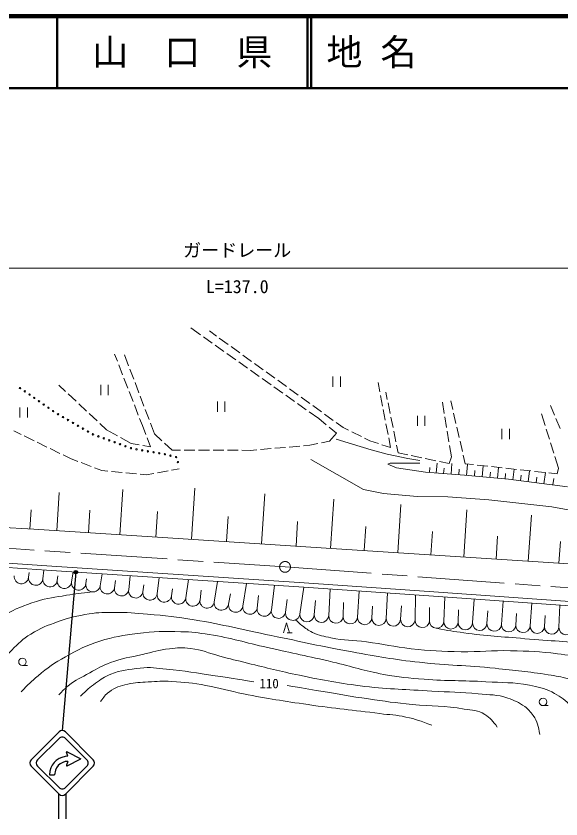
# Model space of a CAD drawing. Units: millimetres, scale not verified. Extents: x 40000 to 680000, y 20000 to 380000.
# Drawn here: x 327308 to 402926, y 268589 to 380000 of the extents above; entities that cross this region are included whole.
import ezdxf
from ezdxf.enums import TextEntityAlignment as Align

# ---------------------------------------------------------------- set-up
doc = ezdxf.new("R2010")
doc.units = ezdxf.units.MM
doc.header["$LTSCALE"] = 1000
doc.header["$PDMODE"] = 32
doc.header["$PDSIZE"] = 500
doc.linetypes.add('CHAIN', pattern=[18.5, 12, -1.5, 3.5, -1.5])
for name, color, linetype, lineweight in [('M-BMK', 2, 'CHAIN', 13), ('M-STR-HTXT', 7, 'Continuous', 13), ('M-STR-STRC', 7, 'Continuous', 25), ('M-TTL', 2, 'Continuous', 140), ('M-TTL-LINE', 7, 'Continuous', 50), ('M-WORK', 1, 'Continuous', 13)]:
    doc.layers.add(name, color=color, linetype=linetype, lineweight=lineweight)
doc.layers.add('M-TTL-TXT', color=7, linetype='Continuous')
doc.styles.add('ＭＳ ゴシック', font='')
doc.styles.get('ＭＳ ゴシック').set_extended_font_data('MS Gothic')

msp = doc.modelspace()

# ---------------------------------------------------------------- linework, layer by layer
at = {"layer": 'M-BMK'}
for p, q in [((317836, 306714), (364638, 303562)), ((364638, 303562), (418765, 299558))]:
    msp.add_line(p, q, dxfattribs=at)
msp.add_circle((364638, 303562), 750, dxfattribs=at)
at = {"layer": 'M-STR-HTXT'}
msp.add_line((290397, 345000), (425673, 345000), dxfattribs=at)
at = {"layer": 'M-STR-STRC'}
for p, q in [((335609, 302834), (333721, 280848)), ((333276, 280664), (329411, 276799)), ((333276, 279773), (330302, 276799)), ((334167, 280664), (338031, 276799)), ((337140, 276799), (334167, 279773)), ((334513, 277288), (334306, 277839)), ((334394, 277917), (336277, 276935)), ((332612, 276443), (332314, 276038)), ((332885, 276704), (332612, 276443)), ((333303, 276984), (332885, 276704)), ((333648, 277137), (333303, 276984)), ((333777, 276430), (333448, 276246)), ((334136, 277260), (333648, 277137)), ((334137, 276544), (333777, 276430)), ((334513, 277288), (334136, 277260)), ((334513, 276582), (334137, 276544)), ((334513, 276582), (334306, 276031)), ((334394, 275953), (336277, 276935)), ((329411, 275908), (333276, 272044)), ((333276, 272935), (330302, 275908)), ((332001, 275218), (331954, 274730)), ((332145, 275700), (332001, 275218)), ((332314, 276038), (332145, 275700)), ((332770, 275360), (332659, 274730)), ((332934, 275700), (332770, 275360)), ((333163, 275999), (332934, 275700)), ((333448, 276246), (333163, 275999)), ((338031, 275908), (334167, 272044)), ((337140, 275908), (334167, 272935)), ((331954, 274730), (332659, 274730)), ((333221, 272089), (333221, 268589)), ((334221, 272089), (334221, 268589))]:
    msp.add_line(p, q, dxfattribs=at)
for radius in [250, 200, 150, 100, 50, 20]:
    msp.add_circle((335609, 302834), radius, dxfattribs=at)
for centre, radius, start, end in [((333721, 280218), 630, 45, 135), ((333721, 279327), 630, 45, 135.00015), ((334365, 277861), 63, 62.44717, 200.55603), ((329857, 276354), 630, 135, 225), ((330747, 276354), 630, 135.00016, 224.99989), ((336695, 276354), 630, 314.99995, 45), ((337586, 276354), 630, 315, 45), ((334365, 276008), 63, 159.44395, 297.55281), ((333721, 273380), 630, 224.99989, 314.99995), ((333721, 272489), 630, 225, 315)]:
    msp.add_arc(centre, radius, start, end, dxfattribs=at)
msp.add_point((335609, 302834), dxfattribs=at)
at = {"layer": 'M-TTL'}
msp.add_line((680000, 380000), (40000, 380000), dxfattribs=at)
at = {"layer": 'M-TTL-LINE'}
for p, q in [((333000, 380000), (333000, 370000)), ((367750, 380000), (367750, 370000)), ((368250, 380000), (368250, 370000)), ((40000, 370000), (680000, 370000))]:
    msp.add_line(p, q, dxfattribs=at)
at = {"layer": 'M-WORK'}
for p, q in [((352900, 335777), (351557, 336728)), ((354532, 334621), (353308, 335488)), ((355111, 335595), (354135, 336299)), ((356164, 333465), (354940, 334332)), ((356733, 334426), (355516, 335303)), ((357796, 332309), (356572, 333176)), ((358356, 333256), (357139, 334133)), ((341371, 332089), (340988, 333072)), ((342356, 332981), (342930, 331474)), ((359428, 331154), (358204, 332020)), ((359978, 332087), (358761, 332964)), ((342096, 330225), (341552, 331623)), ((343107, 331006), (343640, 329604)), ((361600, 330917), (360384, 331795)), ((361060, 329998), (359836, 330865)), ((363223, 329748), (362006, 330625)), ((371271, 329968), (371271, 328568)), ((372321, 328568), (372321, 329968)), ((333222, 328798), (334172, 327913)), ((339061, 328812), (339061, 327412)), ((340111, 327412), (340111, 328812)), ((342822, 328362), (342278, 329759)), ((343818, 329137), (344351, 327735)), ((362693, 328842), (361468, 329709)), ((364845, 328578), (363629, 329456)), ((377546, 329169), (377799, 327843)), ((334538, 327572), (335636, 326550)), ((343548, 326498), (343004, 327896)), ((364325, 327686), (363101, 328553)), ((366468, 327409), (365251, 328286)), ((378622, 327832), (378828, 326809)), ((344529, 327268), (345062, 325866)), ((355248, 326499), (355248, 325099)), ((356298, 325099), (356298, 326499)), ((365957, 326530), (364733, 327397)), ((368090, 326240), (366873, 327117)), ((377893, 327351), (378175, 325878)), ((387628, 326592), (387904, 325402)), ((327829, 325673), (327829, 324273)), ((328879, 324273), (328879, 325673)), ((336002, 326209), (337099, 325187)), ((344274, 324634), (343729, 326032)), ((345240, 325398), (345773, 323996)), ((367589, 325374), (366365, 326241)), ((369713, 325070), (368496, 325947)), ((378269, 325387), (378551, 323914)), ((378927, 326318), (379224, 324848)), ((386742, 324864), (386486, 326429)), ((401480, 325961), (402036, 324635)), ((337465, 324846), (338563, 323824)), ((369340, 324134), (367997, 325085)), ((371335, 323901), (370118, 324778)), ((379322, 324358), (379619, 322887)), ((382999, 324517), (382999, 323117)), ((384049, 323117), (384049, 324517)), ((387065, 322891), (386823, 324371)), ((388017, 324915), (388356, 323454)), ((400735, 323174), (400222, 324797)), ((338929, 323483), (339878, 322598)), ((344838, 323186), (344455, 324168)), ((345319, 321934), (344838, 323186)), ((345951, 323529), (346524, 322021)), ((370367, 323278), (369340, 324134)), ((372717, 322905), (371741, 323608)), ((378645, 323423), (378927, 321949)), ((402229, 324174), (402808, 322790)), ((326982, 322460), (328004, 321958)), ((339878, 322598), (341373, 321773)), ((346524, 322021), (347559, 321060)), ((371779, 322103), (370751, 322958)), ((370800, 320993), (371779, 322103)), ((373444, 322538), (372717, 322905)), ((375230, 321637), (373890, 322313)), ((379718, 322397), (380014, 320927)), ((387388, 320917), (387146, 322397)), ((388469, 322967), (388809, 321505)), ((394726, 322700), (394726, 321300)), ((395776, 321300), (395776, 322700)), ((401338, 321267), (400886, 322697)), ((328453, 321738), (329800, 321077)), ((341810, 321531), (343304, 320706)), ((345980, 320216), (345499, 321468)), ((369691, 320766), (370800, 320993)), ((371738, 321267), (374000, 320593)), ((376404, 321045), (375676, 321412)), ((377601, 320664), (376404, 321045)), ((379021, 321458), (379275, 320131)), ((388922, 321018), (389261, 319557)), ((330249, 320857), (331595, 320196)), ((332044, 319976), (333391, 319315)), ((343304, 320706), (344396, 320506)), ((344888, 320416), (345980, 320216)), ((347926, 320720), (348961, 319759)), ((348961, 319759), (350140, 319757)), ((350640, 319756), (352140, 319753)), ((352640, 319752), (354140, 319749)), ((359820, 319737), (360718, 319813)), ((361216, 319856), (362710, 319982)), ((363209, 320025), (364703, 320151)), ((365201, 320194), (366696, 320320)), ((367194, 320363), (368092, 320439)), ((368092, 320439), (369201, 320666)), ((374000, 320593), (376567, 319788)), ((376567, 319788), (378807, 319201)), ((379275, 320131), (378077, 320512)), ((380113, 320437), (380319, 319414)), ((387726, 318859), (387469, 320423)), ((401940, 319360), (401488, 320790)), ((333840, 319095), (334862, 318593)), ((354640, 319748), (356140, 319745)), ((356640, 319744), (358140, 319741)), ((358640, 319740), (359820, 319737)), ((378807, 319201), (381678, 318614)), ((380319, 319414), (381658, 319130)), ((382147, 319026), (383615, 318715)), ((387399, 317913), (387726, 318859)), ((389374, 319070), (389651, 317880)), ((402604, 317260), (402091, 318883)), ((334862, 318593), (335872, 318207)), ((336339, 318029), (337740, 317494)), ((368213, 318489), (375543, 314313)), ((379246, 317969), (378887, 317805)), ((378887, 317805), (380095, 317316)), ((383357, 317969), (379246, 317969)), ((381678, 318614), (383332, 318309)), ((384104, 318611), (385571, 318300)), ((385620, 316604), (385733, 317936)), ((386060, 318197), (387399, 317913)), ((387669, 316431), (387792, 317894)), ((389651, 317880), (390811, 317753)), ((389835, 316247), (389976, 317793)), ((391308, 317698), (392799, 317534)), ((392014, 316049), (392155, 317605)), ((338207, 317315), (339218, 316929)), ((339218, 316929), (340061, 316849)), ((340559, 316801), (342052, 316659)), ((342550, 316612), (344043, 316470)), ((344541, 316422), (345384, 316342)), ((345384, 316342), (346431, 316533)), ((346922, 316623), (348398, 316893)), ((348890, 316983), (349936, 317174)), ((380095, 317316), (384141, 316729)), ((384141, 316729), (389557, 316272)), ((384688, 316683), (384744, 317348)), ((386645, 316518), (386706, 317249)), ((388752, 316340), (388817, 317113)), ((390924, 316148), (390995, 316926)), ((393075, 315952), (393144, 316710)), ((393296, 317479), (394787, 317315)), ((394136, 315856), (394274, 317372)), ((395184, 315760), (395252, 316509)), ((395284, 317261), (396775, 317097)), ((396230, 315644), (396421, 317136)), ((397272, 317042), (398763, 316878)), ((398372, 315370), (398567, 316899)), ((399260, 316823), (400751, 316659)), ((400568, 315089), (400768, 316657)), ((401248, 316605), (402408, 316477)), ((402408, 316477), (402604, 317260)), ((389557, 316272), (395658, 315717)), ((395658, 315717), (403815, 314673)), ((397301, 315507), (397399, 316272)), ((399470, 315229), (399570, 316014)), ((401810, 314930), (401923, 315817)), ((341731, 308027), (342130, 314296)), ((351651, 307393), (352116, 314478)), ((375543, 314313), (378284, 313726)), ((332954, 308586), (333292, 313890)), ((361386, 306754), (361843, 313708)), ((378284, 313726), (382955, 313350)), ((382955, 313350), (387229, 313285)), ((387229, 313285), (392907, 312861)), ((370942, 306126), (371391, 312952)), ((380296, 305525), (380724, 312207)), ((392907, 312861), (401651, 311882)), ((329241, 308819), (329389, 311472)), ((337342, 308307), (337542, 311441)), ((346691, 307711), (346916, 311254)), ((389440, 304940), (389859, 311471)), ((401651, 311882), (409449, 310512)), ((356518, 307073), (356747, 310550)), ((366164, 306440), (366388, 309853)), ((398394, 304354), (398830, 310748)), ((317630, 309468), (329778, 308789)), ((329778, 308789), (350478, 307470)), ((375619, 305825), (375833, 309166)), ((384868, 305232), (385078, 308498)), ((393917, 304653), (394122, 307851)), ((350478, 307470), (371777, 306071)), ((402643, 304064), (402850, 307100)), ((371777, 306071), (395474, 304553)), ((319511, 304577), (331586, 303698)), ((395474, 304553), (417173, 303074)), ((319476, 303978), (331544, 303099)), ((331034, 301897), (331147, 303128)), ((331544, 303099), (346250, 302140)), ((331586, 303698), (346290, 302739)), ((329046, 302116), (329121, 302800)), ((333022, 301678), (333091, 302311)), ((335009, 301459), (335244, 302858)), ((338976, 300947), (339251, 302596)), ((342936, 300383), (343123, 302344)), ((346250, 302140), (367230, 300741)), ((346290, 302739), (367270, 301340)), ((346896, 299819), (347159, 302079)), ((336997, 301240), (337072, 301915)), ((340956, 300665), (341097, 301655)), ((344916, 300101), (345057, 301091)), ((350856, 299255), (351255, 301806)), ((354816, 298691), (355274, 301538)), ((358776, 298127), (359282, 301271)), ((362737, 297563), (363177, 301011)), ((367270, 301340), (385294, 300101)), ((348876, 299537), (349017, 300527)), ((352836, 298973), (353009, 300340)), ((356796, 298409), (357055, 299839)), ((366697, 296999), (367230, 300741)), ((367230, 300741), (385252, 299503)), ((370691, 296798), (370915, 300488)), ((374686, 296596), (374927, 300212)), ((378681, 296394), (378856, 299942)), ((385294, 300101), (407752, 298503)), ((360756, 297845), (360948, 299578)), ((364717, 297281), (364951, 299056)), ((368694, 296898), (368844, 298904)), ((372689, 296697), (372760, 298643)), ((382676, 296192), (382746, 299675)), ((385252, 299503), (407710, 297904)), ((386671, 295991), (386820, 299391)), ((390666, 295789), (390861, 299103)), ((394661, 295587), (394888, 298817)), ((376684, 296495), (376762, 298121)), ((380679, 296293), (380786, 298164)), ((384674, 296092), (384680, 297947)), ((388669, 295890), (388726, 297621)), ((392663, 295688), (392772, 297468)), ((398656, 295386), (398870, 298533)), ((402651, 295184), (402764, 298256)), ((396658, 295486), (396774, 297077)), ((400653, 295285), (400755, 296838)), ((364432, 294401), (364852, 295801)), ((364852, 295801), (365272, 294401)), ((365622, 294401), (364922, 294401)), ((328197, 289866), (328897, 289866)), ((400447, 284309), (401147, 284309))]:
    msp.add_line(p, q, dxfattribs=at)
for centre, radius in [((327859, 328378), 100), ((328520, 327929), 100), ((329176, 327471), 100), ((329832, 327013), 100), ((330488, 326555), 100), ((331144, 326097), 100), ((331800, 325639), 100), ((332456, 325182), 100), ((333131, 324753), 100), ((333823, 324353), 100), ((334516, 323952), 100), ((335208, 323551), 100), ((335901, 323151), 100), ((336593, 322750), 100), ((337286, 322349), 100), ((337979, 321952), 100), ((338731, 321679), 100), ((339483, 321406), 100), ((340235, 321132), 100), ((340987, 320859), 100), ((341739, 320586), 100), ((342491, 320313), 100), ((343243, 320040), 100), ((344022, 319870), 100), ((344811, 319736), 100), ((345600, 319603), 100), ((346389, 319470), 100), ((347177, 319336), 100), ((347965, 319195), 100), ((348739, 318995), 100), ((349513, 318794), 100), ((349764, 318105), 100), ((328197, 290391), 525), ((400447, 284834), 525)]:
    msp.add_circle(centre, radius, dxfattribs=at)
for centre, start, end in [((328052, 302226), 173.7095, 353.7095), ((330040, 302007), 173.7095, 353.7095), ((332028, 301787), 173.7095, 353.7095), ((334016, 301568), 173.7095, 353.7095), ((336003, 301349), 173.7095, 353.7095), ((337986, 301088), 171.89466, 351.89466), ((339966, 300806), 171.89466, 351.89466), ((341946, 300524), 171.89466, 351.89466), ((343926, 300242), 171.89466, 351.89466), ((345906, 299960), 171.89466, 351.89466), ((347886, 299678), 171.89466, 351.89466), ((349866, 299396), 171.89466, 351.89466), ((351846, 299114), 171.89466, 351.89466), ((353826, 298832), 171.89466, 351.89466), ((355806, 298550), 171.89466, 351.89466), ((357786, 298268), 171.89466, 351.89466), ((359766, 297986), 171.89466, 351.89466), ((361746, 297704), 171.89466, 351.89466), ((363727, 297422), 171.89466, 351.89466), ((365707, 297140), 171.89466, 351.89466), ((367695, 296949), 177.10954, 357.10954), ((369693, 296848), 177.10954, 357.10954), ((371690, 296747), 177.10954, 357.10954), ((373688, 296646), 177.10954, 357.10954), ((375685, 296545), 177.10954, 357.10954), ((377683, 296445), 177.10954, 357.10954), ((379680, 296344), 177.10954, 357.10954), ((381677, 296243), 177.10954, 357.10954), ((383675, 296142), 177.10954, 357.10954), ((385672, 296041), 177.10954, 357.10954), ((387670, 295940), 177.10954, 357.10954), ((389667, 295839), 177.10954, 357.10954), ((391665, 295739), 177.10954, 357.10954), ((393662, 295638), 177.10954, 357.10954), ((395660, 295537), 177.10954, 357.10954), ((397657, 295436), 177.10954, 357.10954), ((399655, 295335), 177.10954, 357.10954), ((401652, 295234), 177.10954, 357.10954), ((403649, 295133), 177.10954, 357.10954)]:
    msp.add_arc(centre, 1000, start, end, dxfattribs=at)
for points, knots in [([(317515, 287110), (318178, 288705), (318421, 289227), (319179, 290487), (320112, 292041), (320735, 292877), (322017, 294158), (323275, 295415), (324149, 295960), (325688, 296850), (327326, 297798), (328334, 298198), (330142, 298759), (331728, 299251), (332668, 299348), (334307, 299618), (335691, 299846), (336164, 299906), (337866, 300095)], [0, 0, 0, 0, 1, 1, 1, 2, 2, 2, 3, 3, 3, 4, 4, 4, 5, 5, 5, 6, 6, 6, 6]), ([(323254, 286703), (323799, 287982), (323992, 288408), (324625, 289411), (325322, 290515), (325792, 291095), (326713, 292021), (327663, 292977), (328213, 293525), (329356, 294240), (330734, 295102), (331607, 295430), (333141, 295969), (334777, 296544), (335736, 296769), (337448, 297046), (338809, 297265), (339593, 297240), (340971, 297241), (342771, 297244), (343781, 297180), (345572, 297013), (348103, 296777), (349525, 296650), (352032, 296230), (356240, 295526), (358554, 294896), (362734, 294044), (367118, 293150), (369553, 292540), (373958, 291760), (377596, 291116), (379635, 290729), (383306, 290324), (387386, 289874), (389698, 289918), (393780, 289492), (396666, 289191), (398289, 289051), (401154, 288595), (402270, 288418), (402901, 288330), (403993, 288040), (405418, 287662), (406192, 287315), (407484, 286605), (408373, 286116), (408908, 285842), (409605, 285104), (410151, 284525), (410459, 284168), (410779, 283440), (411048, 282828), (411104, 282440), (411171, 281776), (411243, 281052), (411191, 280742), (411073, 279916)], [0, 0, 0, 0, 1, 1, 1, 2, 2, 2, 3, 3, 3, 4, 4, 4, 5, 5, 5, 6, 6, 6, 7, 7, 7, 8, 8, 8, 9, 9, 9, 10, 10, 10, 11, 11, 11, 12, 12, 12, 13, 13, 13, 14, 14, 14, 15, 15, 15, 16, 16, 16, 17, 17, 17, 18, 18, 18, 19, 19, 19, 19]), ([(366099, 296221), (366496, 295833), (366625, 295720), (366988, 295429), (367520, 295004), (367839, 294782), (368446, 294472), (369375, 293998), (369993, 293954), (371012, 293733), (372901, 293323), (374014, 293432), (375928, 293167), (378355, 292831), (379692, 292478), (382128, 292210), (384827, 291913), (386352, 291850), (389067, 291797), (391751, 291744), (393256, 292006), (395940, 291927), (398481, 291853), (399915, 291845), (402433, 291503), (403927, 291300), (404780, 291203), (406218, 290753), (407463, 290363), (408175, 290140), (409318, 289513), (410384, 288927), (410829, 288359), (411863, 287718), (412919, 287063), (413542, 286742), (414669, 286217), (416053, 285573), (416895, 285367), (418291, 284749), (419479, 284223), (420128, 283890), (421292, 283313), (422099, 282914), (422704, 282899), (423348, 282269), (423795, 281832), (424096, 281543), (424229, 280931), (424338, 280433), (424353, 280112), (424196, 279626), (424086, 279285), (424001, 279131), (423772, 278811)], [0, 0, 0, 0, 1, 1, 1, 2, 2, 2, 3, 3, 3, 4, 4, 4, 5, 5, 5, 6, 6, 6, 7, 7, 7, 8, 8, 8, 9, 9, 9, 10, 10, 10, 11, 11, 11, 12, 12, 12, 13, 13, 13, 14, 14, 14, 15, 15, 15, 16, 16, 16, 17, 17, 17, 18, 18, 18, 18]), ([(328014, 286204), (329051, 287303), (329396, 287630), (330363, 288455), (331743, 289632), (332594, 290220), (334181, 291098), (335962, 292084), (336986, 292639), (338928, 293251), (340920, 293880), (342094, 294056), (344165, 294328), (346498, 294635), (347832, 294605), (350185, 294573), (351722, 294552), (352581, 294418), (354100, 294181), (357313, 293681), (359051, 293076), (362225, 292370), (365761, 291584), (367751, 291185), (371279, 290364), (374038, 289722), (375538, 289150), (378327, 288651), (380506, 288260), (381746, 288128), (383955, 287966), (387294, 287720), (389178, 287828), (392520, 287623), (394874, 287478), (396227, 287600), (398540, 287134), (399791, 286881), (400538, 286790), (401672, 286204), (402695, 285675), (403240, 285288), (404070, 284491), (404961, 283635), (405422, 283044), (405881, 281897), (406189, 281126), (406284, 280766), (406419, 279841)], [0, 0, 0, 0, 1, 1, 1, 2, 2, 2, 3, 3, 3, 4, 4, 4, 5, 5, 5, 6, 6, 6, 7, 7, 7, 8, 8, 8, 9, 9, 9, 10, 10, 10, 11, 11, 11, 12, 12, 12, 13, 13, 13, 14, 14, 14, 15, 15, 15, 16, 16, 16, 16]), ([(385630, 295042), (387445, 294705), (387951, 294636), (389445, 294416), (392726, 293935), (394594, 293919), (397895, 293601), (401604, 293243), (403722, 293339), (407390, 292687), (409384, 292333), (410455, 291906), (412382, 291284), (414727, 290527), (415968, 289897), (418288, 289065), (421038, 288079), (422604, 287598), (425368, 286651), (427778, 285825), (429203, 285556), (431535, 284530), (433079, 283850), (434018, 283540), (435352, 282507), (436600, 281541), (437479, 281088), (438289, 279734), (438739, 278982), (438926, 278503), (439105, 277646), (439170, 277330), (439201, 277206), (439235, 276830)], [0, 0, 0, 0, 1, 1, 1, 2, 2, 2, 3, 3, 3, 4, 4, 4, 5, 5, 5, 6, 6, 6, 7, 7, 7, 8, 8, 8, 9, 9, 9, 10, 10, 10, 11, 11, 11, 11]), ([(333222, 285790), (333791, 286412), (334007, 286599), (334559, 287062), (335598, 287933), (336349, 288190), (337528, 288857), (338620, 289474), (339228, 289847), (340400, 290292), (342070, 290927), (343098, 290995), (344837, 291402), (346298, 291743), (347100, 292042), (348589, 292217), (349729, 292352), (350386, 292376), (351526, 292250), (353150, 292071), (353989, 291591), (355572, 291184), (357083, 290796), (357928, 290575), (359444, 290205), (362247, 289522), (363810, 289106), (366635, 288522), (370154, 287795), (372137, 287408), (375706, 286989), (379322, 286564), (381372, 286576), (385005, 286336), (387515, 286170), (388933, 286223), (391433, 285945), (393045, 285765), (394016, 285902), (395544, 285357), (396510, 285013), (397068, 284793), (397893, 284183), (398430, 283786), (398678, 283484), (399068, 282943), (399709, 282053), (399756, 281487), (400014, 280300)], [0, 0, 0, 0, 1, 1, 1, 2, 2, 2, 3, 3, 3, 4, 4, 4, 5, 5, 5, 6, 6, 6, 7, 7, 7, 8, 8, 8, 9, 9, 9, 10, 10, 10, 11, 11, 11, 12, 12, 12, 13, 13, 13, 14, 14, 14, 15, 15, 15, 16, 16, 16, 16]), ([(336232, 285635), (337169, 286517), (337463, 286808), (338352, 287429), (339130, 287972), (339561, 288313), (340441, 288669), (341960, 289285), (342924, 289319), (344552, 289517), (345957, 289689), (346763, 289502), (348173, 289387), (350841, 289170), (352312, 288830), (354960, 288441), (357052, 288133), (357715, 288032), (360311, 287625)], [0, 0, 0, 0, 1, 1, 1, 2, 2, 2, 3, 3, 3, 4, 4, 4, 5, 5, 5, 6, 6, 6, 6]), ([(339035, 284907), (339476, 285544), (339704, 285794), (340253, 286234), (341091, 286907), (341752, 287034), (342798, 287278), (343889, 287533), (344529, 287536), (345647, 287605), (346911, 287682), (347624, 287736), (348889, 287670), (350750, 287572), (351797, 287461), (353630, 287126), (355695, 286749), (356814, 286358), (358873, 285951), (362363, 285262), (364335, 284958), (367856, 284451), (371729, 283892), (373916, 283709), (377797, 283211), (379208, 283029), (380019, 283039), (381408, 282732), (382854, 282413), (383384, 282205), (385019, 281579)], [0, 0, 0, 0, 1, 1, 1, 2, 2, 2, 3, 3, 3, 4, 4, 4, 5, 5, 5, 6, 6, 6, 7, 7, 7, 8, 8, 8, 9, 9, 9, 10, 10, 10, 10]), ([(364944, 287103), (367215, 286719), (367787, 286623), (369610, 286320), (372183, 285892), (373619, 285614), (376201, 285243), (378567, 284904), (379892, 284703), (382270, 284460), (385095, 284172), (386715, 284326), (389513, 283840), (390643, 283644), (391383, 283704), (392352, 283090), (393166, 282573), (393487, 282175), (394081, 281328)], [0, 0, 0, 0, 1, 1, 1, 2, 2, 2, 3, 3, 3, 4, 4, 4, 5, 5, 5, 6, 6, 6, 6])]:
    msp.add_open_spline(points, degree=3, knots=knots, dxfattribs=at)

# ---------------------------------------------------------------- texts
at = {"layer": 'M-STR-HTXT', "style": 'ＭＳ ゴシック'}
msp.add_text('ガードレール', height=1833, dxfattribs=at).set_placement((358000, 347500), align=Align.MIDDLE_CENTER)
msp.add_text('L=137.0', height=1833, dxfattribs=at).set_placement((358000, 341000), align=Align.BOTTOM_CENTER)
at = {"layer": 'M-TTL-TXT', "style": 'ＭＳ ゴシック'}
msp.add_text('山\u3000口\u3000県', height=3666, dxfattribs=at).set_placement((350375, 375000), align=Align.MIDDLE_CENTER)
msp.add_text('地 名', height=3666, dxfattribs=at).set_placement((370380, 375000), align=Align.MIDDLE_LEFT)
at = {"layer": 'M-WORK', "style": 'ＭＳ ゴシック'}
msp.add_text('110', height=1320, dxfattribs=at).set_placement((362422, 287388), align=Align.MIDDLE_CENTER)

doc.saveas('drawing.dxf')
